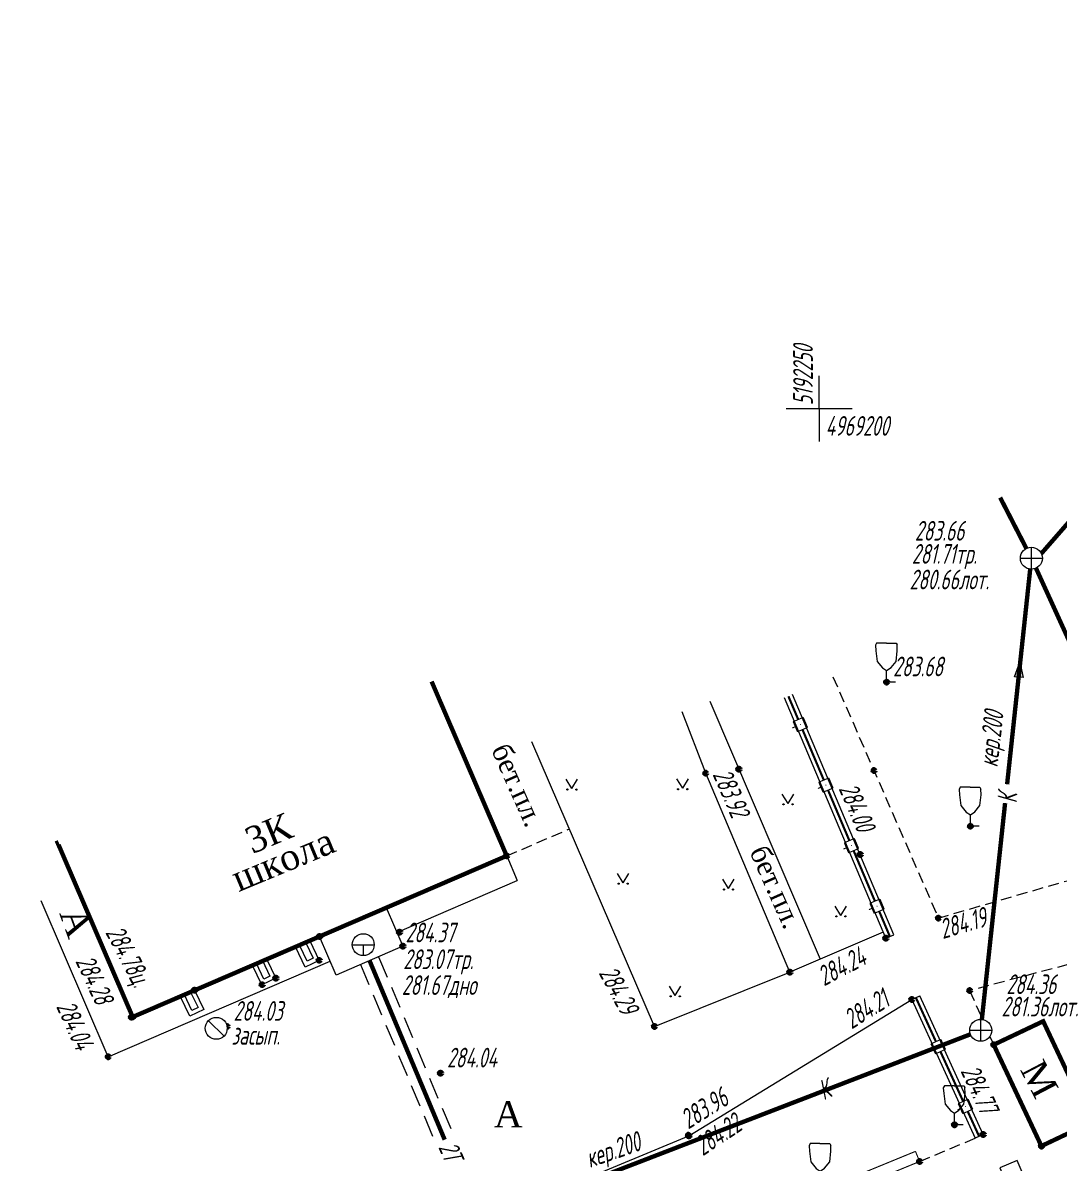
# Model space of a CAD drawing. Header units: metres. Extents: x -857 to 4713, y -766 to 4803.
# Drawn here: x 1802.2 to 1849.5, y 1561 to 1613 of the extents above; entities that cross this region are included whole.
import ezdxf

# ---------------------------------------------------------------- set-up
doc = ezdxf.new("R2010")
doc.units = ezdxf.units.M
doc.set_wipeout_variables(frame=1)
doc.linetypes.add('COMMUN', pattern=[6, 5, -1])
doc.linetypes.add('DASHED', pattern=[0.75, 0.5, -0.25])
for name, color, linetype, lineweight, transparency in [('51361800', 7, 'Continuous', 18, 0.65), ('51361930', 7, 'Continuous', 18, 0.65), ('51361990', 7, 'Continuous', 18, 0.65), ('71133200', 7, 'Continuous', 18, 0.65), ('82212000', 7, 'Continuous', 18, 0.65), ('82221000', 7, 'Continuous', 18, 0.65), ('Commun', 7, 'Continuous', 18, 0.65), ('GEO_POINTS', 7, 'Continuous', 18, 0.65), ('Grid', 7, 'Continuous', 18, 0.65), ('Otm', 7, 'Continuous', 18, 0.65), ('Sit', 7, 'Continuous', 18, 0.65), ('Text', 7, 'Continuous', 18, 0.65), ('Text_com', 7, 'Continuous', 18, 0.65), ('Us_znak', 7, 'Continuous', 18, 0.65), ('Рамка и сетка', 7, 'Continuous', 18, 0.65)]:
    doc.layers.add(name, color=color, linetype=linetype, lineweight=lineweight, transparency=transparency)
doc.styles.add('eskd', font='ESKD1.shx', dxfattribs={"width": 1.2, "oblique": 15})
doc.styles.get("Standard").update_dxf_attribs({"font": 'GOST_0.TTF', "oblique": 15})
doc.styles.add('style1', font='times.ttf', dxfattribs={"height": 1})

# ---------------------------------------------------------------- blocks, each defined once
blk = doc.blocks.new('71133200')
for p, q in [((-0.924145, 3.560442), (-1.024145, 3.360442)), ((-1.024145, 3.360442), (-0.977382, 2.864397)), ((-0.024145, 3.560442), (-0.924145, 3.560442)), ((-0.024145, 3.560442), (0.875855, 3.560442)), ((0.875855, 3.560442), (0.958164, 3.395824)), ((0.975974, 2.864397), (0.958164, 3.395824)), ((-0.977382, 2.864397), (-0.861899, 1.88241)), ((0.861899, 1.88241), (0.975974, 2.864397)), ((-0.861899, 1.88241), (-0.374616, 1.28565)), ((-0.374616, 1.28565), (0, 1.039723)), ((0, 1.039723), (0.401375, 1.321765)), ((0.401375, 1.321765), (0.861899, 1.88241)), ((0, 0), (0, 1.039723)), ((0.8, 0), (0, 0))]:
    blk.add_line(p, q)
at = {"style": 'eskd', "oblique": 14.99997778}
blk.add_attdef('Z', (1.873004, -0.239356), '', height=2, dxfattribs=at)
blk = doc.blocks.new('51361990a')
at = {"color": 7, "style": 'eskd', "oblique": 15}
for tag, p in [('Z', (1.73, 1.41)), ('Z1', (1.73, -0.99)), ('Z2', (1.73, -3.39))]:
    blk.add_attdef(tag, p, '', height=2, dxfattribs=at)
at = {"color": 7}
blk.add_wipeout([(1, 0.1), (0.97, 0.3), (0.89, 0.48), (0.78, 0.64), (0.64, 0.78), (0.48, 0.89), (0.3, 0.97), (0.1, 1.01), (-0.09, 1.01), (-0.29, 0.97), (-0.47, 0.89), (-0.63, 0.78), (-0.77, 0.64), (-0.88, 0.48), (-0.96, 0.3), (-1, 0.1), (-1, -0.09), (-0.96, -0.29), (-0.88, -0.47), (-0.77, -0.63), (-0.63, -0.77), (-0.47, -0.88), (-0.29, -0.96), (-0.09, -0.99), (0.1, -0.99), (0.3, -0.96), (0.48, -0.88), (0.64, -0.77), (0.78, -0.63), (0.89, -0.47), (0.97, -0.29), (1, -0.09)], dxfattribs=at)
blk.add_line((-0.71, 0.7), (0.71, -0.7))
blk.add_circle((0, 0.01), 1)
blk = doc.blocks.new('*U77')
at = {"layer": '82212000', "linetype": 'Continuous', "ltscale": 0.5}
for points in [[(5192255.445, 4969170.856, 1), (5192255.424, 4969170.901, 1)], [(5192256.69, 4969168.126, 1), (5192256.669, 4969168.171, 1)]]:
    blk.add_hatch(color=256, dxfattribs=at).paths.add_polyline_path(points, flags=0)
at = {"layer": '82212000', "ltscale": 0.5, "const_width": 0.1}
blk.add_lwpolyline([(5192255.331, 4969171.106), (5192254.414, 4969173.118)], dxfattribs=at)
at = {"layer": '82212000', "linetype": 'Continuous', "ltscale": 0.5}
for points, const_width in [([(5192255.104, 4969171.002), (5192255.559, 4969171.209)], 0.05), ([(5192255.559, 4969171.209), (5192255.766, 4969170.755)], 0.05), ([(5192255.207, 4969170.775), (5192255.071, 4969170.712)], 0.05), ([(5192255.311, 4969170.547), (5192255.104, 4969171.002)], 0.05), ([(5192255.766, 4969170.755), (5192255.311, 4969170.547)], 0.05), ([(5192256.576, 4969168.376), (5192255.538, 4969170.651)], 0.1), ([(5192256.348, 4969168.272), (5192256.803, 4969168.48)], 0.05), ([(5192256.556, 4969167.817), (5192256.348, 4969168.272)], 0.05), ([(5192256.803, 4969168.48), (5192257.011, 4969168.025)], 0.05), ([(5192256.452, 4969168.045), (5192256.315, 4969167.983)], 0.05), ([(5192257.011, 4969168.025), (5192256.556, 4969167.817)], 0.05)]:
    blk.add_lwpolyline(points, dxfattribs=dict(at, const_width=const_width))
at = {"layer": '82212000', "linetype": 'Continuous', "ltscale": 0.5, "flags": 128}
blk.add_lwpolyline([(5192257.302, 4969166.784, 0.1, 0.1, 0), (5192256.783, 4969167.921, 0, 0, 0)], format="xyseb", dxfattribs=at)
blk = doc.blocks.new('*U78')
at = {"layer": '82212000', "linetype": 'Continuous', "ltscale": 0.5}
for points in [[(5192249.152, 4969185.556, 1), (5192249.132, 4969185.602, 1)], [(5192250.319, 4969182.792, 1), (5192250.299, 4969182.838, 1)], [(5192251.486, 4969180.029, 1), (5192251.466, 4969180.075, 1)], [(5192252.653, 4969177.265, 1), (5192252.633, 4969177.311, 1)]]:
    blk.add_hatch(color=256, dxfattribs=at).paths.add_polyline_path(points, flags=0)
at = {"layer": '82212000', "ltscale": 0.5, "const_width": 0.1}
blk.add_lwpolyline([(5192249.045, 4969185.809), (5192248.596, 4969186.871)], dxfattribs=at)
at = {"layer": '82212000', "linetype": 'Continuous', "ltscale": 0.5}
for points, const_width in [([(5192248.814, 4969185.712), (5192249.275, 4969185.907)], 0.05), ([(5192249.275, 4969185.907), (5192249.469, 4969185.446)], 0.05), ([(5192248.912, 4969185.482), (5192248.773, 4969185.423)], 0.05), ([(5192249.009, 4969185.252), (5192248.814, 4969185.712)], 0.05), ([(5192249.469, 4969185.446), (5192249.009, 4969185.252)], 0.05), ([(5192250.212, 4969183.046), (5192249.239, 4969185.349)], 0.1), ([(5192250.079, 4969182.718), (5192249.94, 4969182.66)], 0.05), ([(5192249.981, 4969182.948), (5192250.442, 4969183.143)], 0.05), ([(5192250.176, 4969182.488), (5192249.981, 4969182.948)], 0.05), ([(5192250.636, 4969182.682), (5192250.176, 4969182.488)], 0.05), ([(5192250.442, 4969183.143), (5192250.636, 4969182.682)], 0.05), ([(5192251.379, 4969180.282), (5192250.406, 4969182.585)], 0.1), ([(5192251.148, 4969180.185), (5192251.609, 4969180.379)], 0.05), ([(5192251.343, 4969179.724), (5192251.148, 4969180.185)], 0.05), ([(5192251.609, 4969180.379), (5192251.804, 4969179.919)], 0.05), ([(5192251.246, 4969179.954), (5192251.108, 4969179.896)], 0.05), ([(5192251.804, 4969179.919), (5192251.343, 4969179.724)], 0.05), ([(5192252.546, 4969177.518), (5192251.573, 4969179.821)], 0.1), ([(5192252.316, 4969177.421), (5192252.776, 4969177.616)], 0.05), ([(5192252.51, 4969176.96), (5192252.316, 4969177.421)], 0.05), ([(5192252.776, 4969177.616), (5192252.971, 4969177.155)], 0.05), ([(5192252.413, 4969177.191), (5192252.275, 4969177.132)], 0.05), ([(5192252.971, 4969177.155), (5192252.51, 4969176.96)], 0.05)]:
    blk.add_lwpolyline(points, dxfattribs=dict(at, const_width=const_width))
at = {"layer": '82212000', "linetype": 'Continuous', "ltscale": 0.5, "flags": 128}
blk.add_lwpolyline([(5192253.227, 4969175.906, 0.1, 0.1, 0), (5192252.74, 4969177.058, 0, 0, 0)], format="xyseb", dxfattribs=at)
blk = doc.blocks.new('*U79')
at = {"layer": '82221000', "ltscale": 0.5, "flags": 128}
blk.add_lwpolyline([(5192212.274, 4969148.786, 0.05, 0.05, 0), (5192254.396, 4969166.096, 0, 0, 0)], format="xyseb", dxfattribs=at)
blk.add_lwpolyline([(5192212.274, 4969148.786, 0.05, 0.05, 0), (5192254.396, 4969166.096, 0, 0, 0)], format="xyseb", dxfattribs=at)
at = {"layer": '82221000', "ltscale": 0.5, "const_width": 0.05}
blk.add_lwpolyline([(5192212.464, 4969148.324), (5192254.586, 4969165.634)], dxfattribs=at)
at = {"layer": '82221000', "linetype": 'Continuous', "ltscale": 0.5, "const_width": 0.05}
for points in [[(5192251.312, 4969164.288), (5192251.122, 4969164.751)], [(5192247.612, 4969162.768), (5192247.422, 4969163.23)], [(5192243.912, 4969161.247), (5192243.722, 4969161.71)], [(5192240.213, 4969159.727), (5192240.022, 4969160.189)], [(5192236.513, 4969158.206), (5192236.323, 4969158.669)], [(5192232.813, 4969156.686), (5192232.623, 4969157.148)], [(5192229.113, 4969155.166), (5192228.923, 4969155.628)], [(5192225.413, 4969153.645), (5192225.223, 4969154.108)], [(5192221.714, 4969152.125), (5192221.524, 4969152.587)], [(5192218.014, 4969150.604), (5192217.824, 4969151.067)], [(5192214.314, 4969149.084), (5192214.124, 4969149.546)]]:
    blk.add_lwpolyline(points, dxfattribs=at)
blk = doc.blocks.new('51361800a')
at = {"style": 'eskd', "oblique": 15}
for tag, p in [('Z', (1.72, 1.4)), ('Z1', (1.72, -1)), ('Z2', (1.72, -3.4))]:
    blk.add_attdef(tag, p, '', height=2, dxfattribs=at)
at = {"color": 7}
blk.add_wipeout([(-0.1, 1), (-0.29, 0.96), (-0.47, 0.89), (-0.64, 0.78), (-0.78, 0.64), (-0.89, 0.47), (-0.96, 0.29), (-1, 0.1), (-1, -0.1), (-0.96, -0.29), (-0.89, -0.47), (-0.78, -0.64), (-0.64, -0.78), (-0.47, -0.89), (-0.29, -0.96), (-0.1, -1), (0.1, -1), (0.29, -0.96), (0.47, -0.89), (0.64, -0.78), (0.78, -0.64), (0.89, -0.47), (0.96, -0.29), (1, -0.1), (1, 0.1), (0.96, 0.29), (0.89, 0.47), (0.78, 0.64), (0.64, 0.78), (0.47, 0.89), (0.29, 0.96), (0.1, 1)], dxfattribs=at)
for p, q in [((-1, 0), (1, 0)), ((0, -1), (0, 1))]:
    blk.add_line(p, q)
blk.add_circle((0, 0), 1)
blk = doc.blocks.new('51361930a')
at = {"style": 'eskd', "oblique": 15}
for tag, p in [('Z', (1.72, 1.4)), ('Z1', (1.72, -1)), ('Z2', (1.72, -3.4))]:
    blk.add_attdef(tag, p, '', height=2, dxfattribs=at)
at = {"color": 7}
blk.add_wipeout([(-0.1, 1), (-0.29, 0.96), (-0.47, 0.89), (-0.64, 0.78), (-0.78, 0.64), (-0.89, 0.47), (-0.96, 0.29), (-1, 0.1), (-1, -0.1), (-0.96, -0.29), (-0.89, -0.47), (-0.78, -0.64), (-0.64, -0.78), (-0.47, -0.89), (-0.29, -0.96), (-0.1, -1), (0.1, -1), (0.29, -0.96), (0.47, -0.89), (0.64, -0.78), (0.78, -0.64), (0.89, -0.47), (0.96, -0.29), (1, -0.1), (1, 0.1), (0.96, 0.29), (0.89, 0.47), (0.78, 0.64), (0.64, 0.78), (0.47, 0.89), (0.29, 0.96), (0.1, 1)], dxfattribs=at)
for p, q in [((-1, 0), (1, 0)), ((0, 0), (0, -1))]:
    blk.add_line(p, q)
blk.add_circle((0, 0), 1)
blk = doc.blocks.new('GRID')
at = {"layer": 'Grid', "color": 104}
blk.add_line((-1.5, 0), (1.5, 0), dxfattribs=at)
for points in [[(0, 0), (0, 1.5)], [(0, 0), (0, -1.5)]]:
    blk.add_lwpolyline(points, dxfattribs=at)
blk = doc.blocks.new('GAZON')
at = {"layer": 'Us_znak', "linetype": 'COMMUN', "lineweight": -2}
for points in [[(-0.233, -0.041, 1), (-0.183, -0.041, 1)], [(0.183, -0.041, 1), (0.233, -0.041, 1)]]:
    blk.add_hatch(color=0, dxfattribs=at).paths.add_polyline_path(points)
at = {"layer": 'Us_znak', "color": 0, "linetype": 'COMMUN', "lineweight": -2}
for points in [[(0, 0), (-0.26, 0.427)], [(0, 0), (0.26, 0.427)]]:
    blk.add_lwpolyline(points, dxfattribs=at)
for centre in [(-0.208, -0.041), (0.208, -0.041)]:
    blk.add_circle(centre, 0.025, dxfattribs=at)
blk = doc.blocks.new('A$C52264BE2')
at = {"layer": 'Sit'}
h = blk.add_hatch(color=32, dxfattribs=at)
h.dxf.hatch_style = 1
h.paths.add_polyline_path([(0, 0.374), (0.714, 0.443), (0.15, 0)])
at = {"layer": 'Sit', "color": 32, "elevation": 285.308}
blk.add_lwpolyline([(0, 0.374), (0.714, 0.443), (0.15, 0), (0, 0.374)], dxfattribs=at)

msp = doc.modelspace()

# ---------------------------------------------------------------- linework, layer by layer
at = {"layer": 'Commun', "color": 32, "linetype": 'COMMUN', "ltscale": 0.7, "const_width": 0.2, "elevation": 283.662, "flags": 128}
for points in [[(1848.701, 1588.806), (1857.399, 1598.771)], [(1848.019, 1589.04), (1846.822, 1591.365)], [(1848.458, 1588.14), (1855.213, 1573.308)]]:
    msp.add_lwpolyline(points, dxfattribs=at)
at = {"layer": 'Commun', "color": 32, "linetype": 'COMMUN', "ltscale": 0.7, "const_width": 0.2, "flags": 128}
for points in [[(1847.14, 1578.275), (1848.194, 1588.093)], [(1845.987, 1567.544), (1847.048, 1577.418)], [(1816.944, 1555.868), (1845.469, 1566.864)]]:
    msp.add_lwpolyline(points, dxfattribs=at)
at = {"layer": 'Commun', "color": 5, "linetype": 'DASHED', "ltscale": 2, "elevation": 283.988, "flags": 128}
for points in [[(1817.617, 1570.05), (1821.047, 1561.877)], [(1818.447, 1570.399), (1821.877, 1562.225)]]:
    msp.add_lwpolyline(points, dxfattribs=at)
at = {"layer": 'Commun', "color": 5, "linetype": 'COMMUN', "ltscale": 0.7, "const_width": 0.2, "elevation": 283.988, "flags": 128}
msp.add_lwpolyline([(1818.032, 1570.225), (1821.462, 1562.051)], dxfattribs=at)
msp.add_lwpolyline([(1818.032, 1570.225), (1821.462, 1562.051)], dxfattribs=at)
at = {"layer": 'GEO_POINTS', "lineweight": 60}
for centre in [(1848.245, 1588.609, 283.662), (1841.639, 1582.942, 283.68), (1834.89, 1578.965, 283.95), (1841.062, 1578.898, 283.845), (1833.378, 1578.776, 283.925), (1845.461, 1576.358, 283.954), (1824.293, 1575.008, 282.531), (1840.431, 1575.07, 284.004), (1844.002, 1572.169, 284.19), (1819.398, 1571.528, 284), (1815.744, 1571.325, 283.891), (1841.601, 1571.251, 284.241), (1817.748, 1570.956, 284.367), (1819.553, 1570.886, 283.988), (1815.728, 1570.238, 283.984), (1837.217, 1569.701, 284.171), (1813.129, 1569.128, 284.03), (1813.752, 1569.425, 284.022), (1810.042, 1568.877, 283.932), (1842.791, 1568.457, 284.208), (1845.43, 1568.856, 284.288), (1807.166, 1567.643, 284.779), (1807.218, 1567.652, 284.279), (1811.523, 1567.218, 284.033), (1831.042, 1567.223, 282.694), (1845.935, 1567.045, 284.357), (1846.527, 1566.386, 284.391), (1806.105, 1565.84, 284.038), (1821.269, 1565.088, 284.041), (1844.737, 1562.735, 284.833), (1832.586, 1562.253, 283.958), (1832.605, 1562.224, 284.225), (1846.043, 1562.289, 284.768), (1848.706, 1561.761, 284.759), (1843.145, 1561.056, 284.95)]:
    msp.add_circle(centre, 0.06, dxfattribs=at)
at = {"layer": 'Sit', "const_width": 0.2, "flags": 128}
msp.add_lwpolyline([(1803.835, 1575.63), (1803.79, 1575.611), (1807.218, 1567.652), (1824.293, 1575.008), (1820.865, 1582.966)], dxfattribs=at)
at = {"layer": 'Sit', "linetype": 'DASHED', "flags": 128}
for points, elevation in [([(1839.19, 1583.181), (1844.002, 1572.169), (1849.877, 1573.872)], 283.845), ([(1845.43, 1568.856), (1846.527, 1566.386)], 284.288), ([(1843.145, 1561.056), (1845.679, 1562.123)], 284.877)]:
    msp.add_lwpolyline(points, dxfattribs=dict(at, elevation=elevation))
at = {"layer": 'Sit', "flags": 128}
for points, elevation in [([(1833.564, 1582.066), (1838.601, 1570.293)], 283.95), ([(1841.601, 1571.251), (1836.971, 1582.216)], 284.241), ([(1841.97, 1571.406), (1837.339, 1582.371)], 284.241), ([(1831.042, 1567.223), (1837.217, 1569.701), (1833.378, 1578.776), (1832.298, 1581.587)], 282.694), ([(1831.042, 1567.223), (1825.444, 1580.22)], 282.694), ([(1819.28, 1571.516), (1824.777, 1573.884)], 284.038), ([(1806.105, 1565.84), (1803.041, 1572.952)], 284.038), ([(1841.485, 1571.527), (1841.485, 1571.527), (1837.217, 1569.701)], 284.241), ([(1841.601, 1571.251), (1841.97, 1571.406)], 284.241), ([(1815.124, 1571.041), (1815.461, 1570.332), (1815.181, 1570.199), (1814.844, 1570.907)], 283.984), ([(1806.105, 1565.84), (1816.232, 1570.203)], 284.038), ([(1813.148, 1570.228), (1813.486, 1569.519), (1813.206, 1569.386), (1812.868, 1570.094)], 284.022), ([(1810.042, 1568.877), (1810.042, 1568.877), (1810.466, 1567.988), (1809.825, 1567.683), (1809.402, 1568.572), (1809.402, 1568.572)], 283.932), ([(1809.862, 1568.791), (1810.2, 1568.083), (1809.92, 1567.95), (1809.582, 1568.658)], 283.932), ([(1842.791, 1568.457), (1843.155, 1568.623)], 282.899), ([(1846.043, 1562.289), (1843.155, 1568.623)], 284.768), ([(1761.636, 1540.058), (1764.443, 1533.618), (1785.083, 1542.349), (1791.768, 1545.195), (1820.39, 1557.143), (1832.605, 1562.224), (1842.791, 1568.457)], 282.899), ([(1842.791, 1568.457), (1845.679, 1562.123)], 282.899), ([(1846.043, 1562.289), (1845.679, 1562.123)], 284.768)]:
    msp.add_lwpolyline(points, dxfattribs=dict(at, elevation=elevation))
at = {"layer": 'Sit', "linetype": 'DASHED', "flags": 128}
msp.add_lwpolyline([(1824.293, 1575.008), (1827.157, 1576.242)], dxfattribs=at)
at = {"layer": 'Sit', "flags": 128}
msp.add_lwpolyline([(1824.293, 1575.008), (1824.777, 1573.884)], dxfattribs=at)
at = {"layer": 'Sit', "linetype": 'DASHED', "elevation": 284.883, "flags": 128}
msp.add_lwpolyline([(1866.672, 1574.059, 0.063284), (1861.773, 1573.183), (1845.43, 1568.856)], format="xyb", dxfattribs=at)
at = {"layer": 'Sit', "flags": 128}
for points, elevation in [([(1819.553, 1570.886), (1816.51, 1569.563), (1815.744, 1571.325), (1818.788, 1572.648)], 283.988), ([(1815.728, 1570.238), (1815.087, 1569.932), (1814.663, 1570.821), (1815.304, 1571.127)], 283.984), ([(1813.752, 1569.425), (1813.111, 1569.119), (1812.688, 1570.008), (1813.328, 1570.314)], 284.022), ([(1846.804, 1560.76), (1847.526, 1559.058), (1848.327, 1559.397), (1847.605, 1561.099)], 284.877)]:
    msp.add_lwpolyline(points, close=True, dxfattribs=dict(at, elevation=elevation))
at = {"layer": 'Sit', "const_width": 0.2, "elevation": 284.817, "flags": 128}
msp.add_lwpolyline([(1850.966, 1562.832), (1848.706, 1561.761), (1846.527, 1566.386), (1848.787, 1567.457)], close=True, dxfattribs=at)
at = {"layer": 'Sit', "const_width": 0.05, "elevation": 284.877, "flags": 128}
msp.add_lwpolyline([(1843.145, 1561.056), (1842.954, 1561.523)], dxfattribs=at)

# ---------------------------------------------------------------- block references
at = {"layer": '71133200', "color": 7, "xscale": 0.5, "yscale": 0.5, "zscale": 0.5}
for p in [(1841.639, 1582.942, 283.68), (1845.461, 1576.358, 283.954), (1844.737, 1562.735, 284.833), (1838.608, 1560.095, 284.575)]:
    msp.add_blockref('71133200', p, dxfattribs=at)
at = {"layer": '82212000', "color": 7}
for name in ['*U78', '*U77']:
    msp.add_blockref(name, (-5190411.441, -4967604.578), dxfattribs=at)
at = {"layer": '82221000', "color": 7}
msp.add_blockref('*U79', (-5190411.441, -4967604.578), dxfattribs=at)
at = {"layer": 'Grid', "color": 7, "linetype": 'Continuous'}
msp.add_blockref('GRID', (1838.559, 1595.422), dxfattribs=at)
at = {"layer": 'Sit', "color": 7, "rotation": 64.05317500214349}
msp.add_blockref('A$C52264BE2', (1847.813, 1583.009, -285.308), dxfattribs=at)
at = {"layer": 'Sit', "color": 7, "linetype": 'Continuous'}
for p in [(1827.269, 1578.076), (1832.328, 1578.092), (1837.137, 1577.402), (1829.611, 1573.781), (1834.42, 1573.513), (1839.552, 1572.283), (1831.989, 1568.636)]:
    msp.add_blockref('GAZON', p, dxfattribs=at)

# ---------------------------------------------------------------- texts
at = {"layer": 'Otm', "oblique": 13, "width": 0.8}
for s, p in [('283.68', (1841.939, 1583.202, 283.68)), ('284.36', (1847.11, 1568.697, 284.357)), ('281.36лот.', (1846.884, 1567.676, 284.357)), ('284.04', (1821.569, 1565.348, 284.041))]:
    msp.add_text(s, height=0.9, dxfattribs=at).set_placement(p)
for s, rotation, p in [('283.92', 293.3508, (1833.684, 1578.727, 283.925)), ('284.00', 292.9901, (1839.437, 1578.082, 284.004)), ('284.19', 16.1656, (1844.204, 1571.207, 284.19)), ('284.78ц.', 297.6275, (1805.954, 1571.516, 284.779)), ('284.24', 27.6888, (1838.777, 1569.04, 284.241)), ('284.28', 294.8797, (1804.59, 1570.2, 284.279)), ('284.29', 298.2163, (1828.478, 1569.663, 282.694)), ('284.21', 31.8582, (1840.037, 1567.075, 284.208)), ('284.04', 294.1765, (1803.711, 1568.136, 284.038)), ('284.77', 294.7667, (1844.999, 1565.192, 284.768)), ('283.96', 31.7007, (1832.579, 1562.508, 283.958)), ('284.22', 33.8219, (1833.247, 1561.284, 284.225))]:
    msp.add_text(s, height=0.9, rotation=rotation, dxfattribs=at).set_placement(p)
at = {"layer": 'Text', "style": 'style1'}
for s, height, rotation, p in [('бет.пл.', 0.9, 294.065, (1823.569, 1579.868, -282.694)), ('бет.пл.', 0.9, 294.065, (1835.361, 1575.218)), ('А', 1.2, 289.9494, (1803.856, 1572.39))]:
    msp.add_text(s, height=height, rotation=rotation, dxfattribs=at).set_placement(p)
at = {"layer": 'Text', "color": 7, "style": 'style1'}
for s, rotation, p in [('3К', 22.6069, (1812.677, 1575.082, -285.654)), ('школа', 22.6069, (1812.052, 1573.349, -285.654)), ('М', 297.6049, (1847.712, 1565.257))]:
    msp.add_text(s, height=1.2, rotation=rotation, dxfattribs=at).set_placement(p)
at = {"layer": 'Text', "style": 'style1'}
msp.add_text('А', height=1.2, dxfattribs=at).set_placement((1823.711, 1562.614))
at = {"layer": 'Text_com', "oblique": 13, "width": 0.8}
for s, p in [('283.66', (1842.929, 1589.397, 283.662)), ('281.71тр.', (1842.79, 1588.342, 283.662)), ('280.66лот.', (1842.685, 1587.172, 283.662)), ('284.37', (1819.676, 1571.061, 284.367)), ('283.07тр.', (1819.573, 1569.838)), ('281.67дно', (1819.504, 1568.658)), ('284.03', (1811.823, 1567.478, 284.033)), ('засып.', (1811.727, 1566.387, 284.033))]:
    msp.add_text(s, height=0.9, dxfattribs=at).set_placement(p)
for s, rotation, p in [('кер.200', 83.6316, (1846.703, 1579.031, 283.954)), ('К', 87.353, (1847.585, 1577.397)), ('К', 24.3112, (1838.767, 1563.84)), ('кер.200', 18.9723, (1828.084, 1560.755)), ('2Т', 292.8027, (1821.164, 1561.713, 566.887))]:
    msp.add_text(s, height=0.9, rotation=rotation, dxfattribs=at).set_placement(p)
at = {"layer": 'Рамка и сетка', "oblique": 13, "width": 0.8}
msp.add_text('5192250', height=0.9, rotation=90, dxfattribs=at).set_placement((1838.271, 1595.58))
msp.add_text('4969200', height=0.9, dxfattribs=at).set_placement((1838.85, 1594.186))

# ---------------------------------------------------------------- next in the draw order: block references
at = {"layer": '51361800', "color": 7, "xscale": 0.5, "yscale": 0.5, "zscale": 0.5}
for p in [(1848.248, 1588.593, 283.662), (1845.935, 1567.045)]:
    msp.add_blockref('51361800a', p, dxfattribs=at)
at = {"layer": '51361930', "color": 7, "xscale": 0.5, "yscale": 0.5, "zscale": 0.5}
msp.add_blockref('51361930a', (1817.745, 1570.953, 284.367), dxfattribs=at)
at = {"layer": '51361990', "color": 7, "xscale": 0.5, "yscale": 0.5, "zscale": 0.5}
msp.add_blockref('51361990a', (1811.034, 1567.131), dxfattribs=at)

# ---------------------------------------------------------------- next in the draw order: linework, layer by layer
msp.add_circle((1927.819, 2018.595), 2784.802)

doc.saveas('drawing.dxf')
